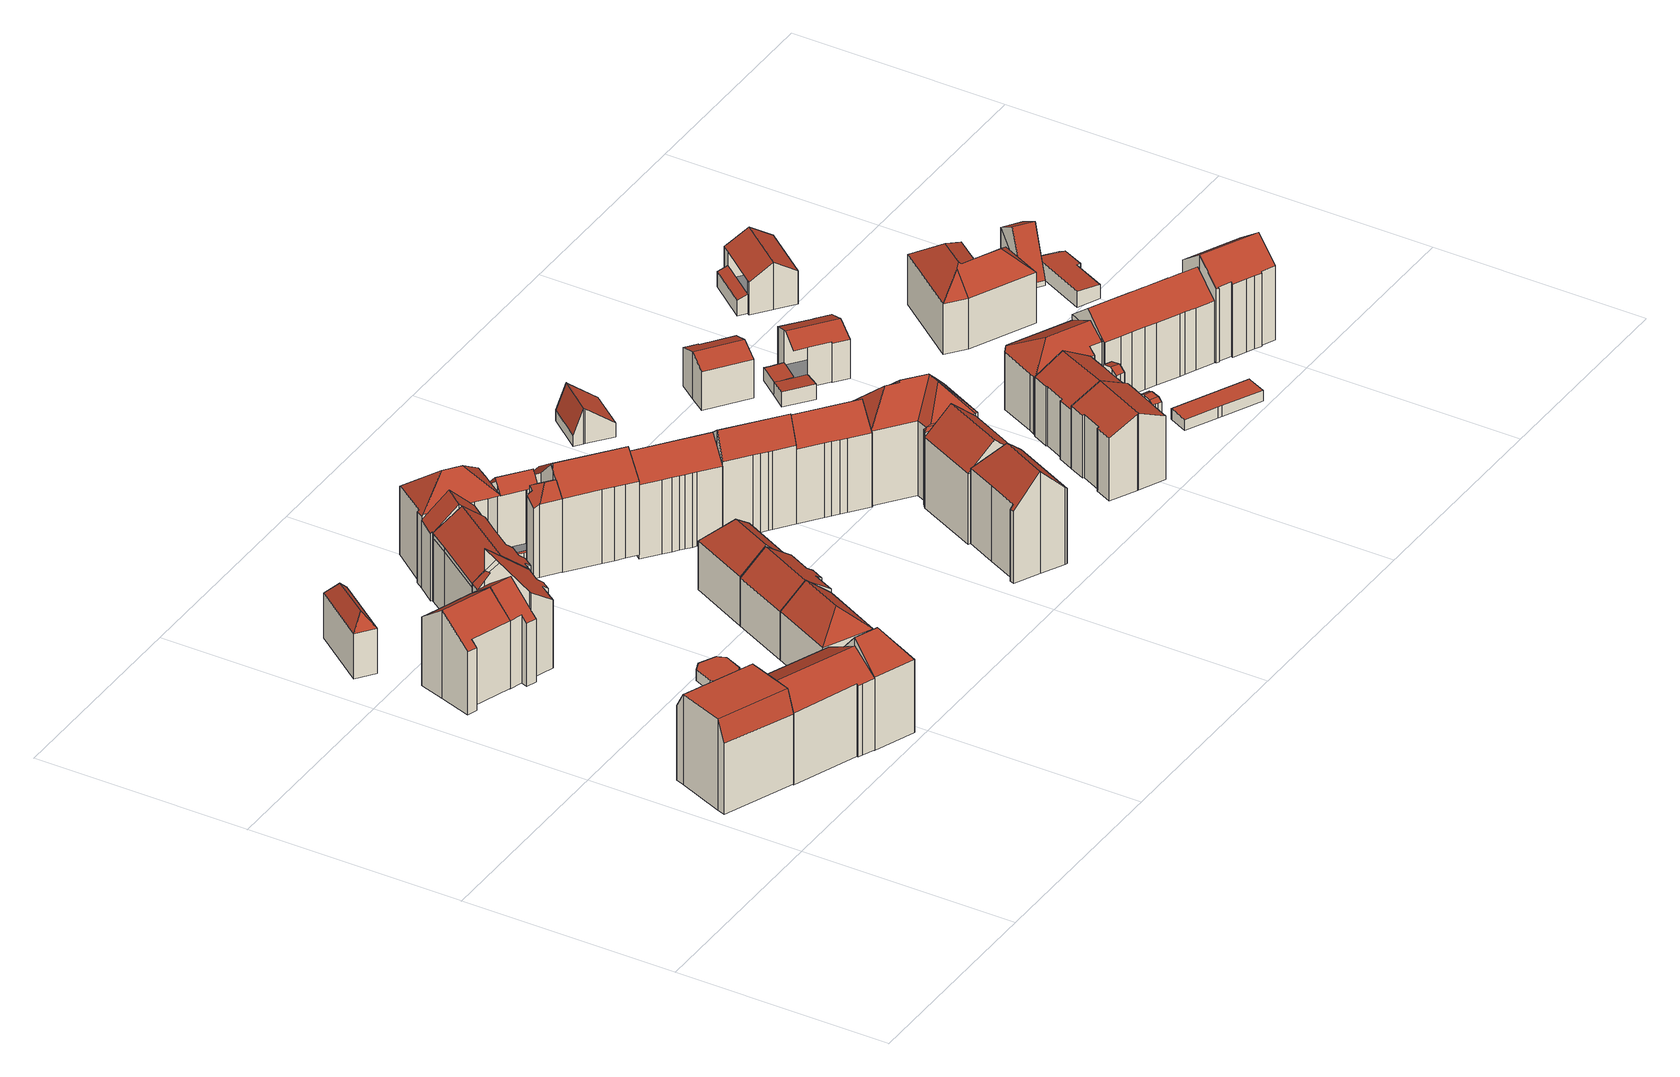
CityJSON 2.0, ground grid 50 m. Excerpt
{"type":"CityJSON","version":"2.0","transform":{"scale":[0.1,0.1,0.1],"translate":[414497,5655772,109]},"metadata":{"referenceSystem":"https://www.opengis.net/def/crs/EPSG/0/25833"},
"CityObjects":{
"building1":{"type":"Building","attributes":{"Gemeindeschluessel":14612000,"Geometrietyp2DReferenz":"3000","function":"31001_9998","roofType":"9999"},"children":["building1-1","building1-2"]},
"building1-1":{"type":"BuildingPart","attributes":{"Dachtyp_tdc":"tdcCutGableRoof","Dachneigung":1.51,"QualitaetDacherkennung":71,"Geometrietyp2DReferenz":"3000","measuredHeight":22.29,"roofType":"9999"},"parents":["building1"],"geometry":[{"type":"MultiSurface","lod":"2","boundaries":[[[0,1,2,3]],[[1,4,5,2]],[[4,6,5]],[[7,8,9,10,11]],[[8,12,13,9]],[[12,14,15,13]],[[14,16,17,15]],[[16,18,19,17]],[[18,20,21,19]],[[22,23,20,18]],[[14,12,8,7,24,4,1,0]],[[18,16,14,0,22]],[[21,25,26,3,2,5,27,10,9,13,15,17,19]],[[20,23,25,21]],[[23,22,26,25]],[[22,0,3,26]]],"semantics":{"surfaces":[{"type":"WallSurface"},{"type":"RoofSurface"},{"type":"GroundSurface"}],"values":[0,0,0,0,0,0,0,0,0,1,1,1,2,0,0,0]}}]},
"building1-2":{"type":"BuildingPart","attributes":{"Dachtyp_tdc":"tdcPolyFlatRoof","Dachneigung":58.28,"QualitaetDacherkennung":12,"Geometrietyp2DReferenz":"3000","measuredHeight":18.01,"roofType":"2100"},"parents":["building1"],"geometry":[{"type":"MultiSurface","lod":"2","boundaries":[[[28,11,10,29]],[[6,30,31,5]],[[30,28,29,31]],[[30,6,32,11,28]],[[29,10,27,5,31]]],"semantics":{"surfaces":[{"type":"WallSurface"},{"type":"RoofSurface"},{"type":"GroundSurface"}],"values":[0,0,0,1,2]}}]},
"building2":{"type":"Building","attributes":{"Dachtyp_tdc":"tdcFreeFormRoof","Gemeindeschluessel":14612000,"Dachneigung":29.49,"QualitaetDacherkennung":52,"Geometrietyp2DReferenz":"3000","measuredHeight":21.86,"function":"31001_9998","roofType":"5000"},"geometry":[{"type":"Solid","lod":"2","boundaries":[[[[33,34,35,36]],[[34,37,38,35]],[[37,39,40,38]],[[39,41,42,40]],[[41,43,44,42]],[[43,45,46,44]],[[45,47,48,46]],[[47,33,36,48]],[[45,43,49,50,34,33,47]],[[49,41,39,37,50]],[[43,41,49]],[[37,34,50]],[[36,35,38,40,42,44,46,48]]]],"semantics":{"surfaces":[{"type":"WallSurface"},{"type":"RoofSurface"},{"type":"GroundSurface"}],"values":[[0,0,0,0,0,0,0,0,1,1,0,0,2]]}}]},
"building3":{"type":"Building","attributes":{"Dachtyp_tdc":"tdcGableRoof","Gemeindeschluessel":14612000,"Dachneigung":38.25,"QualitaetDacherkennung":69,"Geometrietyp2DReferenz":"3000","measuredHeight":21.46,"function":"31001_9998","roofType":"3100"},"geometry":[{"type":"Solid","lod":"2","boundaries":[[[[51,52,53,54]],[[52,55,56,53]],[[55,57,58,56]],[[57,59,60,58]],[[59,61,62,60]],[[61,63,64,62]],[[63,65,66,64]],[[65,67,68,66]],[[67,51,54,68]],[[63,61,59,57,55,52]],[[52,51,67,65,63]],[[54,53,56,58,60,62,64,66,68]]]],"semantics":{"surfaces":[{"type":"WallSurface"},{"type":"RoofSurface"},{"type":"GroundSurface"}],"values":[[0,0,0,0,0,0,0,0,0,1,1,2]]}}]},
"building4":{"type":"Building","attributes":{"Dachtyp_tdc":"tdcFreeFormRoof","Gemeindeschluessel":14612000,"Dachneigung":52.81,"QualitaetDacherkennung":3,"Geometrietyp2DReferenz":"3000","measuredHeight":14.31,"function":"31001_2463","roofType":"5000"},"geometry":[{"type":"Solid","lod":"2","boundaries":[[[[69,70,71,72]],[[70,73,74,71]],[[73,75,76,74]],[[75,69,72,76]],[[77,75,73]],[[78,77,73,70]],[[78,70,69]],[[77,78,69,75]],[[72,71,74,76]]]],"semantics":{"surfaces":[{"type":"WallSurface"},{"type":"RoofSurface"},{"type":"GroundSurface"}],"values":[[0,0,0,0,1,1,1,1,2]]}}]},
"building5":{"type":"Building","attributes":{"Dachtyp_tdc":"tdcHipAndGableRoof","Gemeindeschluessel":14612000,"Dachneigung":44.59,"QualitaetDacherkennung":58,"Geometrietyp2DReferenz":"3000","measuredHeight":24.09,"function":"31001_9998","roofType":"5000"},"geometry":[{"type":"Solid","lod":"2","boundaries":[[[[79,80,81,82]],[[80,83,84,81]],[[83,85,86,84]],[[85,87,88,86]],[[87,89,90,88]],[[89,79,82,90]],[[85,83,80,91]],[[80,79,89,91]],[[89,87,85,91]],[[82,81,84,86,88,90]]]],"semantics":{"surfaces":[{"type":"WallSurface"},{"type":"RoofSurface"},{"type":"GroundSurface"}],"values":[[0,0,0,0,0,0,1,1,1,2]]}}]},
"building6":{"type":"Building","attributes":{"Gemeindeschluessel":14612000,"Geometrietyp2DReferenz":"3000","function":"31001_9998","roofType":"9999"},"children":["building6-1","building6-2","building6-3"]},
"building6-1":{"type":"BuildingPart","attributes":{"Dachtyp_tdc":"tdcGableRoof","Dachneigung":38.49,"QualitaetDacherkennung":66,"Geometrietyp2DReferenz":"3000","measuredHeight":21.52,"roofType":"3100"},"parents":["building6"],"geometry":[{"type":"MultiSurface","lod":"2","boundaries":[[[55,92,93,94]],[[92,51,95,93]],[[51,96,97,95]],[[98,99,100,101]],[[99,102,103,100]],[[104,105,106,96,51,92]],[[92,55,107,102,99,98,104]],[[103,108,94,93,95,97,109,110,101,100]],[[102,107,108,103]],[[107,55,94,108]]],"semantics":{"surfaces":[{"type":"WallSurface"},{"type":"RoofSurface"},{"type":"GroundSurface"}],"values":[0,0,0,0,0,1,1,2,0,0]}}]},
"building6-2":{"type":"BuildingPart","attributes":{"Dachtyp_tdc":"tdcPolyFlatRoof","Dachneigung":38.78,"QualitaetDacherkennung":43,"Geometrietyp2DReferenz":"3000","measuredHeight":24.25,"roofType":"2100"},"parents":["building6"],"geometry":[{"type":"MultiSurface","lod":"2","boundaries":[[[111,112,113,114,115]],[[112,116,117,113]],[[116,118,119,117]],[[118,120,121,119]],[[120,122,123,121]],[[122,124,125,123]],[[124,126,98,101,125]],[[124,122,120,118,116,112,111,126]],[[101,110,109,114,113,117,119,121,123,125]]],"semantics":{"surfaces":[{"type":"WallSurface"},{"type":"RoofSurface"},{"type":"GroundSurface"}],"values":[0,0,0,0,0,0,0,1,2]}}]},
"building6-3":{"type":"BuildingPart","attributes":{"Dachtyp_tdc":"tdcPolyFlatRoof","Dachneigung":39.06,"QualitaetDacherkennung":35,"Geometrietyp2DReferenz":"3000","measuredHeight":19.2,"roofType":"2100"},"parents":["building6"],"geometry":[{"type":"MultiSurface","lod":"2","boundaries":[[[127,115,114,128]],[[96,127,128,97]],[[96,106,129,115,127]],[[128,114,109,97]]],"semantics":{"surfaces":[{"type":"WallSurface"},{"type":"RoofSurface"},{"type":"GroundSurface"}],"values":[0,0,1,2]}}]},
"building7":{"type":"Building","attributes":{"Dachtyp_tdc":"tdcPolyFlatRoof","Gemeindeschluessel":14612000,"Dachneigung":0,"QualitaetDacherkennung":68,"Geometrietyp2DReferenz":"3000","measuredHeight":2.76,"function":"31001_9998","roofType":"1000"},"geometry":[{"type":"Solid","lod":"2","boundaries":[[[[130,131,132,133]],[[131,134,135,132]],[[134,136,137,135]],[[136,138,139,137]],[[138,140,141,139]],[[140,142,143,141]],[[142,144,145,143]],[[144,130,133,145]],[[144,142,140,138,136,134,131,130]],[[133,132,135,137,139,141,143,145]]]],"semantics":{"surfaces":[{"type":"WallSurface"},{"type":"RoofSurface"},{"type":"GroundSurface"}],"values":[[0,0,0,0,0,0,0,0,1,2]]}}]},
"building8":{"type":"Building","attributes":{"Dachtyp_tdc":"tdcFreeFormRoof","Gemeindeschluessel":14612000,"Dachneigung":38.43,"QualitaetDacherkennung":69,"Geometrietyp2DReferenz":"3000","measuredHeight":21.63,"function":"31001_9998","roofType":"5000"},"geometry":[{"type":"Solid","lod":"2","boundaries":[[[[146,147,148,149]],[[147,150,151,148]],[[150,152,153,151]],[[152,154,155,153]],[[154,156,113,155]],[[156,157,128,113]],[[157,158,159,128]],[[158,160,161,159]],[[160,162,163,161]],[[162,164,165,163]],[[164,166,167,165]],[[166,168,169,167]],[[168,170,171,169]],[[170,146,149,171]],[[172,173,127,174,175,176]],[[177,175,174,178,179,152,150,180,181,182,183,184]],[[164,177,184,166]],[[166,184,183,168]],[[168,183,182,170]],[[170,182,181,146]],[[146,181,180,147]],[[147,180,150]],[[152,179,154]],[[154,179,178,156]],[[156,178,174,127,157]],[[162,176,175,177,164]],[[160,172,176,162]],[[157,127,173,158]],[[158,173,172,160]],[[149,148,151,153,155,113,128,159,161,163,165,167,169,171]]]],"semantics":{"surfaces":[{"type":"WallSurface"},{"type":"RoofSurface"},{"type":"GroundSurface"}],"values":[[0,0,0,0,0,0,0,0,0,0,0,0,0,0,1,1,0,0,0,0,0,0,0,0,0,0,0,0,0,2]]}}]},
"building9":{"type":"Building","attributes":{"Dachtyp_tdc":"tdcHipAndGableRoof","Gemeindeschluessel":14612000,"Dachneigung":41.51,"QualitaetDacherkennung":72,"Geometrietyp2DReferenz":"3000","measuredHeight":17.2,"function":"31001_9998","roofType":"5000"},"geometry":[{"type":"Solid","lod":"2","boundaries":[[[[185,186,187,188]],[[186,189,190,187]],[[189,191,192,190]],[[191,185,188,192]],[[189,186,193]],[[185,191,194]],[[186,185,194,193]],[[191,189,193,194]],[[188,187,190,192]]]],"semantics":{"surfaces":[{"type":"WallSurface"},{"type":"RoofSurface"},{"type":"GroundSurface"}],"values":[[0,0,0,0,1,0,1,1,2]]}}]},
"building10":{"type":"Building","attributes":{"Dachtyp_tdc":"tdcGableRoof","Gemeindeschluessel":14612000,"Dachneigung":41.65,"QualitaetDacherkennung":63,"Geometrietyp2DReferenz":"3000","measuredHeight":17.14,"function":"31001_9998","roofType":"3100"},"geometry":[{"type":"Solid","lod":"2","boundaries":[[[[195,196,197,198]],[[196,199,200,197]],[[199,201,188,200]],[[201,202,203,188]],[[202,204,192,203]],[[204,205,206,192]],[[205,207,208,206]],[[207,209,210,208]],[[209,211,212,210]],[[211,195,198,212]],[[207,205,204,202]],[[202,201,199,196,195,211,209,207]],[[198,197,200,188,203,192,206,208,210,212]]]],"semantics":{"surfaces":[{"type":"WallSurface"},{"type":"RoofSurface"},{"type":"GroundSurface"}],"values":[[0,0,0,0,0,0,0,0,0,0,1,1,2]]}}]},
"building11":{"type":"Building","attributes":{"Gemeindeschluessel":14612000,"Geometrietyp2DReferenz":"3000","function":"31001_9998","roofType":"9999"},"children":["building11-1","building11-2","building11-3","building11-4","building11-5","building11-6"]},
"building11-1":{"type":"BuildingPart","attributes":{"Dachtyp_tdc":"tdcPolyFlatRoof","Dachneigung":45.33,"QualitaetDacherkennung":50,"Geometrietyp2DReferenz":"3000","measuredHeight":23.32,"roofType":"2100"},"parents":["building11"],"geometry":[{"type":"MultiSurface","lod":"2","boundaries":[[[213,214,215,216]],[[214,217,218,219,215]],[[217,214,213,220,221,222]],[[223,224,225,216,215,219]]],"semantics":{"surfaces":[{"type":"WallSurface"},{"type":"RoofSurface"},{"type":"GroundSurface"}],"values":[0,0,1,2]}}]},
"building11-2":{"type":"BuildingPart","attributes":{"Dachtyp_tdc":"tdcGableRoof","Dachneigung":44.34,"QualitaetDacherkennung":56,"Geometrietyp2DReferenz":"3000","measuredHeight":20.47,"roofType":"3100"},"parents":["building11"],"geometry":[{"type":"MultiSurface","lod":"2","boundaries":[[[226,227,213,216,228]],[[229,230,231,232]],[[230,226,228,231]],[[233,234,235,236,221,237]],[[237,227,226,230,229,238,233]],[[228,216,225,224,239,240,232,231]]],"semantics":{"surfaces":[{"type":"WallSurface"},{"type":"RoofSurface"},{"type":"GroundSurface"}],"values":[0,0,0,1,1,2]}}]},
"building11-3":{"type":"BuildingPart","attributes":{"Dachtyp_tdc":"tdcGableRoof","Dachneigung":44.23,"QualitaetDacherkennung":62,"Geometrietyp2DReferenz":"3000","measuredHeight":22.31,"roofType":"3100"},"parents":["building11"],"geometry":[{"type":"MultiSurface","lod":"2","boundaries":[[[241,242,243,244]],[[245,246,247,248]],[[246,249,250,247]],[[249,251,252,250]],[[251,176,253,252]],[[176,254,255,253]],[[254,241,244,255]],[[251,249,246,245,256,257]],[[257,258,259,242,241,254,176,251]],[[244,243,260,261,248,247,250,252,253,255]]],"semantics":{"surfaces":[{"type":"WallSurface"},{"type":"RoofSurface"},{"type":"GroundSurface"}],"values":[0,0,0,0,0,0,0,1,1,2]}}]},
"building11-4":{"type":"BuildingPart","attributes":{"Dachtyp_tdc":"tdcHipAndGableRoof","Dachneigung":37.97,"QualitaetDacherkennung":41,"Geometrietyp2DReferenz":"3000","measuredHeight":20.4,"roofType":"5000"},"parents":["building11"],"geometry":[{"type":"MultiSurface","lod":"2","boundaries":[[[262,263,264,265]],[[263,266,267,264]],[[266,268,269,267]],[[268,270,271,269]],[[270,272,273,274,271]],[[218,275,276,219]],[[275,262,265,276]],[[272,270,268,266,263,277]],[[263,262,275,277]],[[275,218,278,272,277]],[[265,264,267,269,271,274,223,219,276]]],"semantics":{"surfaces":[{"type":"WallSurface"},{"type":"RoofSurface"},{"type":"GroundSurface"}],"values":[0,0,0,0,0,0,0,1,1,1,2]}}]},
"building11-5":{"type":"BuildingPart","attributes":{"Dachtyp_tdc":"tdcPolyFlatRoof","Dachneigung":0,"QualitaetDacherkennung":0,"Geometrietyp2DReferenz":"3000","measuredHeight":3.08,"roofType":"9999"},"parents":["building11"],"geometry":[{"type":"MultiSurface","lod":"2","boundaries":[[[279,280,281,282,283,284,285,286,287,273,288,289,290]],[[273,287,291,274]],[[287,286,292,291]],[[286,285,293,292]],[[285,284,294,293]],[[284,283,295,294]],[[283,282,296,295]],[[282,281,297,296]],[[281,280,298,297]],[[280,279,299,298]],[[224,223,274,291,292,293,294,295,296,297,298,299,239]],[[223,224,289,288]],[[223,288,273,274]],[[224,239,290,289]],[[239,299,279,290]]],"semantics":{"surfaces":[{"type":"RoofSurface"},{"type":"WallSurface"},{"type":"GroundSurface"},{"type":"ClosureSurface","isClosure":"1","QuelleClosure":"LoD1Solid"}],"values":[0,1,1,1,1,1,1,1,1,1,2,3,3,3,3]}}]},
"building11-6":{"type":"BuildingPart","attributes":{"Dachtyp_tdc":"tdcHipRoof","Dachneigung":44.31,"QualitaetDacherkennung":51,"Geometrietyp2DReferenz":"3000","measuredHeight":23.1,"roofType":"3200"},"parents":["building11"],"geometry":[{"type":"MultiSurface","lod":"2","boundaries":[[[300,301,302,243,242]],[[301,303,304,302]],[[303,305,306,304]],[[305,307,308,306]],[[307,309,310,308]],[[309,311,312,310]],[[311,313,314,312]],[[313,315,316,314]],[[315,317,318,316]],[[317,319,320,318]],[[319,321,322,320]],[[321,323,229,232,322]],[[324,325,245,248,299,279]],[[326,234,327,238,323,321,328]],[[305,303,301,300,329,330]],[[321,319,317,315,313,311,309,307,305,330,328]],[[329,258,331,256,325,324,326,328,330]],[[260,243,302,304,306,308,310,312,314,316,318,320,322,232,240,239,299,248,261]]],"semantics":{"surfaces":[{"type":"WallSurface"},{"type":"RoofSurface"},{"type":"GroundSurface"}],"values":[0,0,0,0,0,0,0,0,0,0,0,0,0,1,1,1,1,2]}}]},
"building12":{"type":"Building","attributes":{"Dachtyp_tdc":"tdcHipAndGableRoof","Gemeindeschluessel":14612000,"Dachneigung":43.05,"QualitaetDacherkennung":69,"Geometrietyp2DReferenz":"3000","measuredHeight":17.29,"function":"31001_9998","roofType":"5000"},"geometry":[{"type":"Solid","lod":"2","boundaries":[[[[332,333,334,206]],[[333,335,336,334]],[[335,337,210,336]],[[337,332,206,210]],[[335,333,338]],[[332,337,339]],[[333,332,339,338]],[[337,335,338,339]],[[206,334,336,210]]]],"semantics":{"surfaces":[{"type":"WallSurface"},{"type":"RoofSurface"},{"type":"GroundSurface"}],"values":[[0,0,0,0,1,0,1,1,2]]}}]},
"building13":{"type":"Building","attributes":{"Gemeindeschluessel":14612000,"Geometrietyp2DReferenz":"3000","function":"31001_9998","roofType":"9999"},"children":["building13-1","building13-2"]},
"building13-1":{"type":"BuildingPart","attributes":{"Dachtyp_tdc":"tdcGableRoof","Dachneigung":46.31,"QualitaetDacherkennung":29,"Geometrietyp2DReferenz":"3000","measuredHeight":22.57,"roofType":"3100"},"parents":["building13"],"geometry":[{"type":"MultiSurface","lod":"2","boundaries":[[[340,341,342,343]],[[341,262,344,342]],[[262,345,346,344]],[[345,214,347,346]],[[214,348,349,347]],[[348,350,349]],[[351,352,353,354,355]],[[352,356,357,353]],[[356,358,359,357]],[[358,340,343,359]],[[352,351,348,214,345]],[[345,262,341,340,358,356,352]],[[343,342,344,346,347,349,354,353,357,359]]],"semantics":{"surfaces":[{"type":"WallSurface"},{"type":"RoofSurface"},{"type":"GroundSurface"}],"values":[0,0,0,0,0,0,0,0,0,0,1,1,2]}}]},
"building13-2":{"type":"BuildingPart","attributes":{"Dachtyp_tdc":"tdcFreeFormRoof","Dachneigung":76.78,"QualitaetDacherkennung":10,"Geometrietyp2DReferenz":"3000","measuredHeight":17.64,"roofType":"5000"},"parents":["building13"],"geometry":[{"type":"MultiSurface","lod":"2","boundaries":[[[360,361,362,363]],[[361,355,354,362]],[[350,360,363,349]],[[355,361,364]],[[361,360,365,364]],[[360,350,365]],[[350,355,364,365]],[[363,362,354,349]]],"semantics":{"surfaces":[{"type":"WallSurface"},{"type":"RoofSurface"},{"type":"GroundSurface"}],"values":[0,0,0,1,1,1,1,2]}}]},
"building14":{"type":"Building","attributes":{"Dachtyp_tdc":"tdcFreeFormRoof","Gemeindeschluessel":14612000,"Dachneigung":41.71,"QualitaetDacherkennung":76,"Geometrietyp2DReferenz":"3000","measuredHeight":22.98,"function":"31001_9998","roofType":"5000"},"geometry":[{"type":"Solid","lod":"2","boundaries":[[[[366,367,368,369]],[[367,370,371,368]],[[370,372,373,371]],[[372,374,375,373]],[[374,376,377,375]],[[376,378,379,377]],[[378,380,381,379]],[[380,382,383,381]],[[382,384,385,383]],[[384,366,369,385]],[[386,378,376,387]],[[382,380,386,387,374,372,370,367,366,384]],[[380,378,386]],[[376,374,387]],[[369,368,371,373,375,377,379,381,383,385]]]],"semantics":{"surfaces":[{"type":"WallSurface"},{"type":"RoofSurface"},{"type":"GroundSurface"}],"values":[[0,0,0,0,0,0,0,0,0,0,1,1,0,0,2]]}}]},
"building15":{"type":"Building","attributes":{"Dachtyp_tdc":"tdcGableRoof","Gemeindeschluessel":14612000,"Dachneigung":40.84,"QualitaetDacherkennung":54,"Geometrietyp2DReferenz":"3000","measuredHeight":24.94,"function":"31001_9998","roofType":"3100"},"geometry":[{"type":"Solid","lod":"2","boundaries":[[[[388,389,390,391]],[[389,392,393,390]],[[392,394,381,393]],[[394,395,396,381]],[[395,397,379,396]],[[397,398,399,379]],[[398,400,401,399]],[[400,402,403,401]],[[402,404,405,403]],[[404,388,391,405]],[[400,398,397,395]],[[395,394,392,389,388,404,402,400]],[[391,390,393,381,396,379,399,401,403,405]]]],"semantics":{"surfaces":[{"type":"WallSurface"},{"type":"RoofSurface"},{"type":"GroundSurface"}],"values":[[0,0,0,0,0,0,0,0,0,0,1,1,2]]}}]},
"building16":{"type":"Building","attributes":{"Dachtyp_tdc":"tdcHipAndGableRoof","Gemeindeschluessel":14612000,"Dachneigung":46.44,"QualitaetDacherkennung":69,"Geometrietyp2DReferenz":"3000","measuredHeight":25.02,"function":"31001_9998","roofType":"5000"},"geometry":[{"type":"Solid","lod":"2","boundaries":[[[[406,407,408,409]],[[407,410,411,408]],[[410,412,413,411]],[[412,414,415,413]],[[414,416,417,415]],[[416,418,419,417]],[[418,420,421,419]],[[420,422,423,421]],[[422,424,425,423]],[[424,406,409,425]],[[420,418,416,426]],[[416,414,412,410,407,406,426]],[[406,424,422,420,426]],[[409,408,411,413,415,417,419,421,423,425]]]],"semantics":{"surfaces":[{"type":"WallSurface"},{"type":"RoofSurface"},{"type":"GroundSurface"}],"values":[[0,0,0,0,0,0,0,0,0,0,1,1,1,2]]}}]},
"building17":{"type":"Building","attributes":{"Dachtyp_tdc":"tdcGableRoof","Gemeindeschluessel":14612000,"Dachneigung":41.75,"QualitaetDacherkennung":75,"Geometrietyp2DReferenz":"3000","measuredHeight":22.91,"function":"31001_9998","roofType":"3100"},"geometry":[{"type":"Solid","lod":"2","boundaries":[[[[427,428,429,430]],[[428,431,432,429]],[[431,433,434,432]],[[433,435,436,434]],[[435,437,438,436]],[[437,439,440,438]],[[439,441,442,440]],[[441,443,444,442]],[[443,445,446,444]],[[445,447,448,446]],[[447,427,430,448]],[[443,441,439,437]],[[437,435,433,431,428,427,447,445,443]],[[430,429,432,434,436,438,440,442,444,446,448]]]],"semantics":{"surfaces":[{"type":"WallSurface"},{"type":"RoofSurface"},{"type":"GroundSurface"}],"values":[[0,0,0,0,0,0,0,0,0,0,0,1,1,2]]}}]},
"building18":{"type":"Building","attributes":{"Dachtyp_tdc":"tdcGableRoof","Gemeindeschluessel":14612000,"Dachneigung":42.39,"QualitaetDacherkennung":72,"Geometrietyp2DReferenz":"3000","measuredHeight":23.06,"function":"31001_9998","roofType":"3100"},"geometry":[{"type":"Solid","lod":"2","boundaries":[[[[449,450,451,452]],[[450,453,419,451]],[[453,454,417,419]],[[454,455,456,417]],[[455,449,452,456]],[[455,457,458,459,449]],[[460,459,458,461]],[[453,461,458,457,454]],[[450,460,461,453]],[[449,459,460,450]],[[454,457,455]],[[452,451,419,417,456]]]],"semantics":{"surfaces":[{"type":"WallSurface"},{"type":"RoofSurface"},{"type":"GroundSurface"}],"values":[[0,0,0,0,0,1,1,0,0,0,0,2]]}}]},
"building19":{"type":"Building","attributes":{"Dachtyp_tdc":"tdcFreeFormRoof","Gemeindeschluessel":14612000,"Dachneigung":47.84,"QualitaetDacherkennung":25,"Geometrietyp2DReferenz":"3000","measuredHeight":24.81,"function":"31001_9998","roofType":"5000"},"geometry":[{"type":"Solid","lod":"2","boundaries":[[[[462,463,464,465]],[[463,466,467,464]],[[466,468,469,467]],[[468,470,446,469]],[[470,471,442,446]],[[471,472,473,442]],[[472,474,475,473]],[[474,476,477,475]],[[476,478,479,477]],[[478,480,481,479]],[[480,482,483,481]],[[482,462,465,483]],[[484,482,480]],[[485,482,484]],[[486,482,485]],[[482,486,462]],[[487,488,489,484,480,478]],[[487,478,476]],[[490,488,487,476,474]],[[491,490,474,472]],[[492,491,472,471]],[[492,471,470]],[[489,488,490,491,492,470,468]],[[485,484,489,468,466]],[[486,485,466,463]],[[486,463,462]],[[465,464,467,469,446,442,473,475,477,479,481,483]]]],"semantics":{"surfaces":[{"type":"WallSurface"},{"type":"RoofSurface"},{"type":"GroundSurface"}],"values":[[0,0,0,0,0,0,0,0,0,0,0,0,1,1,1,1,1,1,1,1,1,1,1,1,1,1,2]]}}]},
"building20":{"type":"Building","attributes":{"Dachtyp_tdc":"tdcGableRoof","Gemeindeschluessel":14612000,"Dachneigung":37.86,"QualitaetDacherkennung":19,"Geometrietyp2DReferenz":"3000","measuredHeight":8.75,"function":"31001_2000","roofType":"3100"},"geometry":[{"type":"Solid","lod":"2","boundaries":[[[[493,494,495,496]],[[494,497,498,495]],[[497,499,500,498]],[[499,501,502,500]],[[501,503,504,502]],[[503,505,506,504]],[[505,507,508,506]],[[507,493,496,508]],[[503,501,499,497]],[[497,494,493,507,505,503]],[[496,495,498,500,502,504,506,508]]]],"semantics":{"surfaces":[{"type":"WallSurface"},{"type":"RoofSurface"},{"type":"GroundSurface"}],"values":[[0,0,0,0,0,0,0,0,1,1,2]]}}]},
"building21":{"type":"Building","attributes":{"Gemeindeschluessel":14612000,"Geometrietyp2DReferenz":"3000","function":"31001_9998","roofType":"9999"},"children":["building21-1","building21-2"]},
"building21-1":{"type":"BuildingPart","attributes":{"Dachtyp_tdc":"tdcGableRoof","Dachneigung":26.06,"QualitaetDacherkennung":78,"Geometrietyp2DReferenz":"3000","measuredHeight":18.67,"roofType":"3100"},"parents":["building21"],"geometry":[{"type":"MultiSurface","lod":"2","boundaries":[[[509,510,511,512]],[[510,513,514,511]],[[513,515,516,514]],[[515,517,518,516]],[[517,519,520,518]],[[521,522,523,524]],[[522,525,526,523]],[[525,527,528,526]],[[529,530,531,532]],[[530,533,534,531]],[[533,535,536,534]],[[535,537,538,536]],[[537,539,540,538]],[[539,541,542,540]],[[541,543,544,542]],[[543,545,546,544]],[[545,509,512,546]],[[541,539,537,535,533,530,529,547,548,549,527,525,522,521,550]],[[550,519,517,515,513,510,509,545,543,541]],[[512,511,514,516,518,520,551,524,523,526,528,552,553,554,532,531,534,536,538,540,542,544,546]],[[519,550,551,520]],[[550,521,524,551]]],"semantics":{"surfaces":[{"type":"WallSurface"},{"type":"RoofSurface"},{"type":"GroundSurface"}],"values":[0,0,0,0,0,0,0,0,0,0,0,0,0,0,0,0,0,1,1,2,0,0]}}]},
"building21-2":{"type":"BuildingPart","attributes":{"Dachtyp_tdc":"tdcCutGableRoof","Dachneigung":1.01,"QualitaetDacherkennung":38,"Geometrietyp2DReferenz":"3000","measuredHeight":16.07,"roofType":"9999"},"parents":["building21"],"geometry":[{"type":"MultiSurface","lod":"2","boundaries":[[[555,556,557,528,527]],[[556,558,559,557]],[[558,560,561,559]],[[560,562,563,561]],[[562,564,565,563]],[[564,566,567,565]],[[566,568,569,567]],[[568,529,532,569]],[[560,558,556,555,549,570]],[[571,529,568,566,564,562]],[[570,571,562,560]],[[552,528,557,559,561,563,565,567,569,532,554,553]]],"semantics":{"surfaces":[{"type":"WallSurface"},{"type":"RoofSurface"},{"type":"GroundSurface"}],"values":[0,0,0,0,0,0,0,0,1,1,1,2]}}]},
"building22":{"type":"Building","attributes":{"Dachtyp_tdc":"tdcGableRoof","Gemeindeschluessel":14612000,"Dachneigung":22.49,"QualitaetDacherkennung":69,"Geometrietyp2DReferenz":"3000","measuredHeight":11.46,"function":"31001_9998","roofType":"3100"},"geometry":[{"type":"Solid","lod":"2","boundaries":[[[[572,573,574,575]],[[573,576,577,574]],[[576,578,579,577]],[[578,580,581,579]],[[580,582,583,581]],[[582,584,585,583]],[[584,586,587,585]],[[586,572,575,587]],[[582,580,578,576]],[[576,573,572,586,584,582]],[[575,574,577,579,581,583,585,587]]]],"semantics":{"surfaces":[{"type":"WallSurface"},{"type":"RoofSurface"},{"type":"GroundSurface"}],"values":[[0,0,0,0,0,0,0,0,1,1,2]]}}]},
"building23":{"type":"Building","attributes":{"Gemeindeschluessel":14612000,"Geometrietyp2DReferenz":"3000","function":"31001_9998","roofType":"9999"},"children":["building23-1","building23-2"]},
"building23-1":{"type":"BuildingPart","attributes":{"Dachtyp_tdc":"tdcGableRoof","Dachneigung":18.17,"QualitaetDacherkennung":31,"Geometrietyp2DReferenz":"3000","measuredHeight":16,"roofType":"3100"},"parents":["building23"],"geometry":[{"type":"MultiSurface","lod":"2","boundaries":[[[588,589,590,591,592]],[[589,593,594,590]],[[593,595,596,594]],[[595,597,598,596]],[[597,599,600,598]],[[593,589,588,601]],[[601,599,597,595,593]],[[600,602,591,590,594,596,598]],[[599,603,600]]],"semantics":{"surfaces":[{"type":"WallSurface"},{"type":"RoofSurface"},{"type":"GroundSurface"}],"values":[0,0,0,0,0,1,1,2,0]}}]},
"building23-2":{"type":"BuildingPart","attributes":{"Dachtyp_tdc":"tdcGableRoof","Dachneigung":30.9,"QualitaetDacherkennung":73,"Geometrietyp2DReferenz":"3000","measuredHeight":18.41,"roofType":"3100"},"parents":["building23"],"geometry":[{"type":"MultiSurface","lod":"2","boundaries":[[[604,605,606,607]],[[605,608,609,606]],[[608,610,611,609]],[[610,612,613,611]],[[612,614,615,613]],[[614,616,617,615]],[[616,592,591,617]],[[603,618,619,600]],[[618,620,621,619]],[[620,622,623,621]],[[622,624,625,623]],[[624,626,524,625]],[[626,627,628,524]],[[627,629,520,628]],[[629,630,518,520]],[[630,604,607,518]],[[627,626,624,622,620,618,603,631,592,616,614]],[[614,612,610,608,605,604,630,629,627]],[[607,606,609,611,613,615,617,591,602,600,619,621,623,625,524,628,520,518]]],"semantics":{"surfaces":[{"type":"WallSurface"},{"type":"RoofSurface"},{"type":"GroundSurface"}],"values":[0,0,0,0,0,0,0,0,0,0,0,0,0,0,0,0,1,1,2]}}]},
"building24":{"type":"Building","attributes":{"Gemeindeschluessel":14612000,"Geometrietyp2DReferenz":"3000","function":"31001_9998","roofType":"9999"},"children":["building24-1","building24-2","building24-3"]},
"building24-1":{"type":"BuildingPart","attributes":{"Dachtyp_tdc":"tdcPolyFlatRoof","Dachneigung":2.67,"QualitaetDacherkennung":64,"Geometrietyp2DReferenz":"3000","measuredHeight":3.27,"roofType":"2100"},"parents":["building24"],"geometry":[{"type":"MultiSurface","lod":"2","boundaries":[[[632,633,634,635]],[[633,636,637,634]],[[636,638,639,637]],[[640,641,638,636,633,632,642]],[[635,634,637,639,643,644]]],"semantics":{"surfaces":[{"type":"WallSurface"},{"type":"RoofSurface"},{"type":"GroundSurface"}],"values":[0,0,0,1,2]}}]},
"building24-2":{"type":"BuildingPart","attributes":{"Dachtyp_tdc":"tdcGableRoof","Dachneigung":22.41,"QualitaetDacherkennung":65,"Geometrietyp2DReferenz":"3000","measuredHeight":11.62,"roofType":"3100"},"parents":["building24"],"geometry":[{"type":"MultiSurface","lod":"2","boundaries":[[[645,646,647,639,638]],[[646,648,649,647]],[[648,650,651,649]],[[650,652,653,651]],[[652,654,655,653]],[[654,656,657,655]],[[656,658,659,657]],[[658,660,661,659]],[[660,662,663,661]],[[656,654,652,650,648,646,645,664]],[[664,665,666,662,660,658,656]],[[663,667,644,643,639,647,649,651,653,655,657,659,661]],[[662,666,668,667,663]]],"semantics":{"surfaces":[{"type":"WallSurface"},{"type":"RoofSurface"},{"type":"GroundSurface"}],"values":[0,0,0,0,0,0,0,0,0,1,1,2,0]}}]},
"building24-3":{"type":"BuildingPart","attributes":{"Dachtyp_tdc":"tdcPolyFlatRoof","Dachneigung":6.59,"QualitaetDacherkennung":67,"Geometrietyp2DReferenz":"3000","measuredHeight":3.66,"roofType":"2100"},"parents":["building24"],"geometry":[{"type":"MultiSurface","lod":"2","boundaries":[[[669,632,635,670]],[[668,671,672,667]],[[671,669,670,672]],[[671,668,673,642,632,669]],[[670,635,644,667,672]]],"semantics":{"surfaces":[{"type":"WallSurface"},{"type":"RoofSurface"},{"type":"GroundSurface"}],"values":[0,0,0,1,2]}}]},
"building25":{"type":"Building","attributes":{"Dachtyp_tdc":"tdcFreeFormRoof","Gemeindeschluessel":14612000,"Dachneigung":29.77,"QualitaetDacherkennung":51,"Geometrietyp2DReferenz":"3000","measuredHeight":17.89,"function":"31001_9998","roofType":"5000"},"geometry":[{"type":"Solid","lod":"2","boundaries":[[[[674,675,676,677]],[[675,678,679,676]],[[678,680,681,679]],[[680,682,683,681]],[[682,684,685,683]],[[684,686,687,685]],[[686,688,689,687]],[[688,690,691,689]],[[690,692,693,691]],[[692,694,695,693]],[[694,674,677,695]],[[696,697,682,680,678,675,698]],[[674,694,692,690,688,699,696,698]],[[696,699,686,684,697]],[[675,674,698]],[[684,682,697]],[[688,686,699]],[[677,676,679,681,683,685,687,689,691,693,695]]]],"semantics":{"surfaces":[{"type":"WallSurface"},{"type":"RoofSurface"},{"type":"GroundSurface"}],"values":[[0,0,0,0,0,0,0,0,0,0,0,1,1,1,0,0,0,2]]}}]},
"building26":{"type":"Building","attributes":{"Dachtyp_tdc":"tdcPolyFlatRoof","Gemeindeschluessel":14612000,"Dachneigung":0,"QualitaetDacherkennung":83,"Geometrietyp2DReferenz":"3000","measuredHeight":2.57,"function":"31001_2463","roofType":"1000"},"geometry":[{"type":"Solid","lod":"2","boundaries":[[[[700,701,702,703]],[[701,704,705,702]],[[704,706,707,705]],[[706,708,709,707]],[[708,710,711,709]],[[710,712,713,711]],[[712,714,715,713]],[[714,700,703,715]],[[714,712,710,708,706,704,701,700]],[[703,702,705,707,709,711,713,715]]]],"semantics":{"surfaces":[{"type":"WallSurface"},{"type":"RoofSurface"},{"type":"GroundSurface"}],"values":[[0,0,0,0,0,0,0,0,1,2]]}}]},
"building27":{"type":"Building","attributes":{"Dachtyp_tdc":"tdcFreeFormRoof","Gemeindeschluessel":14612000,"Dachneigung":39.64,"QualitaetDacherkennung":63,"Geometrietyp2DReferenz":"3000","measuredHeight":20.12,"function":"31001_9998","roofType":"5000"},"geometry":[{"type":"Solid","lod":"2","boundaries":[[[[716,717,718,719]],[[717,720,721,718]],[[720,722,723,721]],[[722,724,725,723]],[[724,726,727,725]],[[726,728,729,727]],[[728,730,731,729]],[[730,732,733,731]],[[732,734,735,733]],[[734,736,737,735]],[[736,738,739,737]],[[738,740,741,739]],[[740,742,743,741]],[[742,744,745,743]],[[744,746,747,745]],[[746,748,749,747]],[[748,750,751,749]],[[750,752,753,751]],[[752,754,755,753]],[[752,750,748,746,744,742,740,738,736,734,756,757]],[[724,722,720,717,716,758,754,757,756,759,730,728,726]],[[730,759,732]],[[732,759,756,734]],[[752,757,754]],[[755,760,719,718,721,723,725,727,729,731,733,735,737,739,741,743,745,747,749,751,753]],[[754,758,760,755]],[[758,716,719,760]]]],"semantics":{"surfaces":[{"type":"WallSurface"},{"type":"RoofSurface"},{"type":"GroundSurface"}],"values":[[0,0,0,0,0,0,0,0,0,0,0,0,0,0,0,0,0,0,0,1,1,0,0,0,2,0,0]]}}]},
"building28":{"type":"Building","attributes":{"Dachtyp_tdc":"tdcFreeFormRoof","Gemeindeschluessel":14612000,"Dachneigung":39.64,"QualitaetDacherkennung":51,"Geometrietyp2DReferenz":"3000","measuredHeight":17.18,"function":"31001_9998","roofType":"5000"},"geometry":[{"type":"Solid","lod":"2","boundaries":[[[[761,762,763,764]],[[762,765,766,763]],[[765,767,768,766]],[[767,769,770,768]],[[769,771,772,770]],[[771,773,774,772]],[[773,761,764,774]],[[775,776,777,778,773,771]],[[775,771,769]],[[776,775,769,767]],[[779,777,776,767,765]],[[779,765,762]],[[778,777,779,762,761]],[[778,761,773]],[[764,763,766,768,770,772,774]]]],"semantics":{"surfaces":[{"type":"WallSurface"},{"type":"RoofSurface"},{"type":"GroundSurface"}],"values":[[0,0,0,0,0,0,0,1,1,1,1,1,1,1,2]]}}]},
"building29":{"type":"Building","attributes":{"Gemeindeschluessel":14612000,"Geometrietyp2DReferenz":"3000","function":"31001_9998","roofType":"9999"},"children":["building29-1","building29-2"]},
"building29-1":{"type":"BuildingPart","attributes":{"Dachtyp_tdc":"tdcGableRoof","Dachneigung":33.19,"QualitaetDacherkennung":67,"Geometrietyp2DReferenz":"3000","measuredHeight":11.49,"roofType":"3100"},"parents":["building29"],"geometry":[{"type":"MultiSurface","lod":"2","boundaries":[[[780,781,782,783]],[[781,784,785,782]],[[784,786,787,785]],[[786,788,789,787]],[[788,790,791,792,789]],[[786,784,781,780]],[[780,793,794,790,788,786]],[[795,796,783,782,785,787,789,792]],[[794,793,796,795,797]],[[793,780,783,796]]],"semantics":{"surfaces":[{"type":"WallSurface"},{"type":"RoofSurface"},{"type":"GroundSurface"}],"values":[0,0,0,0,0,1,1,2,0,0]}}]},
"building29-2":{"type":"BuildingPart","attributes":{"Dachtyp_tdc":"tdcPolyFlatRoof","Dachneigung":21.15,"QualitaetDacherkennung":47,"Geometrietyp2DReferenz":"3000","measuredHeight":4.59,"roofType":"2100"},"parents":["building29"],"geometry":[{"type":"MultiSurface","lod":"2","boundaries":[[[798,797,795,799]],[[791,800,801,792]],[[800,798,799,801]],[[800,791,797,798]],[[799,795,792,801]]],"semantics":{"surfaces":[{"type":"WallSurface"},{"type":"RoofSurface"},{"type":"GroundSurface"}],"values":[0,0,0,1,2]}}]},
"building30":{"type":"Building","attributes":{"Dachtyp_tdc":"tdcGableRoof","Gemeindeschluessel":14612000,"Dachneigung":39.24,"QualitaetDacherkennung":62,"Geometrietyp2DReferenz":"3000","measuredHeight":22.88,"function":"31001_9998","roofType":"3100"},"geometry":[{"type":"Solid","lod":"2","boundaries":[[[[802,803,804,805]],[[803,806,807,804]],[[806,808,809,807]],[[808,810,811,809]],[[810,812,813,811]],[[812,814,815,813]],[[814,816,817,815]],[[816,818,819,817]],[[818,820,821,819]],[[820,822,823,821]],[[816,814,812,810,808,806,803,802,824,825,826,822]],[[822,820,818,816]],[[823,827,828,829,805,804,807,809,811,813,815,817,819,821]],[[822,826,827,823]],[[826,825,828,827]],[[825,824,829,828]],[[824,802,805,829]]]],"semantics":{"surfaces":[{"type":"WallSurface"},{"type":"RoofSurface"},{"type":"GroundSurface"}],"values":[[0,0,0,0,0,0,0,0,0,0,1,1,2,0,0,0,0]]}}]},
"building31":{"type":"Building","attributes":{"Dachtyp_tdc":"tdcPolyFlatRoof","Gemeindeschluessel":14612000,"Dachneigung":5.24,"QualitaetDacherkennung":59,"Geometrietyp2DReferenz":"3000","measuredHeight":3.89,"function":"31001_9998","roofType":"2100"},"geometry":[{"type":"Solid","lod":"2","boundaries":[[[[830,831,832,833]],[[831,834,835,832]],[[834,836,837,835]],[[836,838,839,837]],[[838,840,841,839]],[[840,842,843,841]],[[842,844,845,843]],[[844,830,833,845]],[[844,842,840,838,836,834,831,830]],[[833,832,835,837,839,841,843,845]]]],"semantics":{"surfaces":[{"type":"WallSurface"},{"type":"RoofSurface"},{"type":"GroundSurface"}],"values":[[0,0,0,0,0,0,0,0,1,2]]}}]},
"building32":{"type":"Building","attributes":{"Dachtyp_tdc":"tdcGableRoof","Gemeindeschluessel":14612000,"Dachneigung":65.17,"QualitaetDacherkennung":5,"Geometrietyp2DReferenz":"3000","measuredHeight":12.4,"function":"31001_9998","roofType":"3100"},"geometry":[{"type":"Solid","lod":"2","boundaries":[[[[846,847,848,849]],[[847,850,851,848]],[[850,852,853,851]],[[852,846,849,853]],[[850,847,854]],[[846,852,855]],[[847,846,855,854]],[[852,850,854,855]],[[849,848,851,853]]]],"semantics":{"surfaces":[{"type":"WallSurface"},{"type":"RoofSurface"},{"type":"GroundSurface"}],"values":[[0,0,0,0,0,0,1,1,2]]}}]}
},
"vertices":[
[55,309,253],[63,328,215],[63,328,33],[55,309,33],[117,306,215],[117,306,33],[117,306,197],[174,285,213],[228,264,214],[228,264,33],[174,285,33],[174,285,198],[224,256,230],[224,256,33],[220,244,253],[220,244,33],[196,185,255],[196,185,33],[177,136,256],[177,136,33],[169,118,204],[169,118,33],[12,201,256],[5,183,206],[173,285,214],[5,183,33],[12,201,33],[173,285,33],
[177,294,213],[177,294,33],[121,316,213],[121,316,33],[173,285,197],
[322,60,207],[169,118,206],[169,118,31],[322,60,31],[224,256,201],[224,256,31],[415,181,201],[415,181,31],[403,151,219],[403,151,31],[360,41,205],[360,41,31],[332,52,205],[332,52,31],[321,56,205],[321,56,31],[383,101,250],[193,176,250],
[212,900,200],[192,841,248],[192,841,34],[212,900,34],[172,782,199],[172,782,34],[75,815,199],[75,815,34],[70,800,187],[70,800,34],[47,808,187],[47,808,34],[72,882,248],[72,882,34],[91,941,200],[91,941,34],[131,928,200],[131,928,34],
[82,1040,143],[42,1071,143],[42,1071,33],[82,1040,33],[137,1198,143],[137,1198,33],[178,1168,143],[178,1168,33],[142,1163,176],[77,1076,176],
[403,151,207],[498,114,207],[498,114,30],[403,151,30],[456,7,208],[456,7,30],[455,4,208],[455,4,30],[360,41,208],[360,41,30],[383,101,271],[383,101,30],[437,80,271],
[192,841,249],[192,841,33],[172,782,33],[212,900,33],[232,894,199],[232,894,33],[225,764,198],[220,750,186],[220,750,33],[225,764,33],[196,758,187],[196,758,33],[245,824,249],[266,884,199],[233,894,199],[201,772,199],[201,772,33],[266,884,33],[245,824,33],
[271,900,276],[350,843,198],[350,843,33],[271,900,33],[271,900,222],[328,813,198],[328,813,33],[340,804,186],[340,804,33],[326,784,186],[326,784,33],[314,793,198],[314,793,33],[280,746,198],[280,746,33],[225,764,242],
[248,916,199],[248,916,33],[266,884,225],
[426,400,54],[383,419,54],[383,419,27],[426,400,27],[376,435,54],[376,435,27],[396,479,54],[396,479,27],[417,487,54],[417,487,27],[456,468,54],[456,468,27],[464,448,54],[464,448,27],[445,407,54],[445,407,27],
[399,910,187],[382,887,187],[382,887,33],[399,910,33],[394,878,187],[394,878,33],[378,856,187],[378,856,33],[365,865,187],[365,865,33],[350,843,187],[248,916,187],[330,1029,187],[330,1029,33],[360,1072,187],[360,1072,33],[363,1075,187],[363,1075,33],[451,1006,187],[451,1006,33],[448,1003,187],[448,1003,33],[419,965,187],[419,965,33],[386,919,187],[386,919,33],[360,1072,199],[330,1029,199],[299,879,249],[412,1036,249],[363,1075,199],[451,1006,210],[350,843,199],[365,865,199],[382,887,199],[399,910,199],[386,919,211],[419,965,211],[448,1003,210],
[677,330,127],[609,191,127],[609,191,9],[677,330,9],[499,245,127],[499,245,9],[567,384,127],[567,384,9],[573,257,181],[622,357,181],
[730,404,125],[715,374,125],[715,374,9],[730,404,9],[701,380,136],[701,380,9],[677,330,136],[621,357,180],[621,357,9],[567,384,126],[631,515,126],[631,515,9],[685,488,180],[685,488,9],[741,461,136],[741,461,9],[716,411,136],[716,411,9],
[634,1015,198],[658,998,198],[658,998,31],[634,1015,31],[618,946,264],[618,946,223],[618,946,31],[615,990,230],[613,988,233],[594,963,264],[594,963,31],[598,968,31],[615,990,31],
[637,1020,200],[634,1015,205],[637,1020,31],[585,1086,179],[587,1058,199],[587,1058,31],[585,1086,31],[549,1040,236],[533,1018,210],[532,1017,209],[598,968,210],[615,990,236],[568,1064,206],[532,1017,31],[549,1040,31],
[362,1080,195],[393,1120,196],[393,1120,31],[362,1080,31],[486,1051,200],[452,1005,200],[452,1005,31],[486,1051,31],[451,1006,201],[451,1006,31],[407,1040,254],[407,1040,31],[363,1075,31],[365,1078,199],[365,1078,31],[479,1057,210],[441,1084,254],[404,1112,209],[396,1118,199],[396,1118,31],[441,1084,31],
[586,905,209],[546,934,209],[546,934,31],[586,905,31],[536,942,201],[536,942,31],[559,972,211],[559,972,31],[569,965,219],[569,965,31],[577,976,223],[577,976,62],[577,976,31],[606,931,235],[606,931,31],[587,946,235],[594,963,223],
[509,1034,62],[500,1022,62],[509,1016,62],[506,1012,62],[532,993,62],[535,997,62],[541,992,62],[546,999,62],[567,983,62],[594,963,62],[598,968,62],[532,1017,62],[567,983,31],[546,999,31],[541,992,31],[535,997,31],[532,993,31],[506,1012,31],[509,1016,31],[500,1022,31],[509,1034,31],
[393,1120,205],[406,1138,203],[406,1138,31],[409,1135,207],[409,1135,31],[472,1217,200],[472,1217,31],[474,1219,196],[474,1219,31],[486,1210,197],[486,1210,31],[507,1193,197],[507,1193,31],[505,1191,200],[505,1191,31],[568,1143,201],[568,1143,31],[570,1146,197],[570,1146,31],[608,1116,197],[608,1116,31],[606,1113,201],[606,1113,31],[585,1086,204],[509,1034,210],[486,1051,210],[532,1017,210],[549,1040,208],[521,1099,262],[396,1118,209],[484,1127,262],[441,1084,209],
[631,515,128],[699,654,128],[699,654,9],[809,600,125],[809,600,9],[741,461,125],[736,588,182],[687,488,182],
[675,836,210],[655,852,210],[655,852,30],[675,836,30],[586,905,30],[624,954,256],[624,954,30],[658,998,30],[677,983,198],[677,983,30],[677,983,193],[790,894,199],[756,851,256],[756,851,30],[790,894,30],[790,894,193],[718,803,210],[718,803,30],[695,821,210],[695,821,30],
[680,987,193],[793,899,193],[793,899,30],[680,987,30],[789,899,207],[681,983,206],
[796,742,201],[787,749,201],[787,749,20],[796,742,20],[774,759,201],[774,759,20],[757,772,201],[757,772,20],[718,803,201],[718,803,20],[790,894,195],[790,894,20],[932,784,195],[932,784,20],[860,692,201],[860,692,20],[817,726,201],[817,726,20],[809,732,201],[809,732,20],[894,735,250],[751,845,250],
[938,631,212],[925,641,212],[925,641,20],[938,631,20],[913,651,212],[913,651,20],[860,692,212],[879,716,270],[879,716,20],[932,784,196],[1058,686,196],[1058,686,20],[1005,618,270],[1005,618,20],[986,594,212],[986,594,20],[946,625,212],[946,625,20],
[1084,81,270],[1026,109,196],[1026,109,20],[1084,81,20],[1031,120,195],[1031,120,20],[1038,117,204],[1038,117,20],[1072,188,204],[1072,188,20],[1105,256,204],[1105,256,20],[1211,205,203],[1211,205,20],[1215,203,203],[1215,203,20],[1142,53,203],[1142,53,20],[1138,55,208],[1138,55,20],[1137,190,270],
[1073,526,202],[1061,535,202],[1061,535,21],[1073,526,21],[1047,547,202],[1047,547,21],[1035,556,202],[1035,556,21],[986,594,202],[986,594,21],[1019,637,250],[1019,637,21],[1058,686,195],[1058,686,21],[1187,585,195],[1187,585,21],[1149,536,250],[1149,536,21],[1117,496,205],[1117,496,21],[1115,493,202],[1115,493,21],
[1167,401,192],[1279,347,192],[1279,347,20],[1167,401,20],[1211,205,192],[1105,256,192],[1099,259,192],[1099,259,20],[1105,256,198],[1157,231,251],[1225,373,251],[1279,347,197],[1211,205,197],
[1167,401,203],[1177,409,203],[1177,409,21],[1167,401,21],[1185,408,203],[1185,408,21],[1197,434,203],[1197,434,21],[1117,496,203],[1187,585,203],[1208,568,203],[1208,568,21],[1212,573,203],[1212,573,21],[1332,479,203],[1332,479,21],[1338,457,203],[1338,457,21],[1284,345,203],[1284,345,21],[1279,347,203],[1279,347,21],[1257,422,268],[1190,399,212],[1179,402,210],[1303,460,239],[1270,452,269],[1270,451,268],[1222,490,269],[1218,489,266],[1192,509,266],
[1061,1060,60],[1010,1101,111],[1010,1101,26],[1061,1060,26],[1007,1103,113],[1007,1103,26],[989,1117,51],[989,1117,26],[1050,1194,52],[1050,1194,26],[1068,1180,113],[1068,1180,26],[1070,1178,111],[1070,1178,26],[1122,1138,60],[1122,1138,26],
[1393,130,175],[1396,129,177],[1396,129,23],[1393,130,23],[1420,177,177],[1420,177,23],[1417,179,175],[1417,179,23],[1435,216,175],[1435,216,23],[1497,187,209],[1497,187,23],[1559,157,178],[1549,135,178],[1549,135,23],[1559,157,23],[1544,125,177],[1544,125,23],[1539,114,177],[1539,114,23],[1518,74,178],[1515,69,178],[1515,69,23],[1518,74,23],[1513,64,178],[1513,64,23],[1508,54,178],[1508,54,23],[1503,44,178],[1503,44,23],[1497,32,178],[1497,32,23],[1438,60,210],[1438,60,23],[1435,61,209],[1435,61,23],[1374,91,176],[1374,91,23],[1523,84,178],[1533,103,178],[1538,115,178],[1499,186,210],[1499,186,23],[1538,115,23],[1533,103,23],[1523,84,23],
[1539,114,178],[1546,111,178],[1546,111,23],[1557,106,178],[1557,106,23],[1551,95,184],[1551,95,23],[1542,75,184],[1542,75,23],[1537,65,178],[1537,65,23],[1529,68,178],[1529,68,23],[1524,71,178],[1524,71,23],[1533,103,184],[1523,84,184],
[1312,1013,121],[1377,965,121],[1377,965,25],[1312,1013,25],[1350,929,139],[1350,929,25],[1323,892,120],[1323,892,25],[1231,960,120],[1231,960,25],[1258,997,139],[1258,997,25],[1288,1037,119],[1288,1037,25],[1315,1017,119],[1315,1017,25],
[1597,236,174],[1615,228,174],[1615,228,23],[1597,236,23],[1597,236,168],[1604,203,183],[1604,203,23],[1595,186,173],[1595,186,23],[1586,190,173],[1586,190,23],[1577,194,173],[1577,194,23],[1585,212,183],[1585,212,23],[1577,194,168],
[1452,252,165],[1456,250,167],[1456,250,23],[1452,252,23],[1480,299,168],[1480,299,23],[1478,300,167],[1478,300,23],[1497,338,167],[1497,338,23],[1557,308,207],[1557,308,23],[1617,279,168],[1617,279,23],[1575,189,168],[1575,189,23],[1572,184,168],[1572,184,23],[1567,173,168],[1567,173,23],[1562,162,168],[1562,162,23],[1559,157,168],[1500,185,207],[1500,185,23],[1497,187,206],[1435,216,165],[1585,212,168],
[1356,865,54],[1390,909,54],[1390,909,23],[1356,865,23],[1402,899,54],[1402,899,23],[1425,882,56],[1425,882,23],[1390,838,56],[1419,874,56],[1367,856,54],[1419,874,23],[1390,838,23],
[1425,882,135],[1443,905,123],[1443,905,23],[1447,910,120],[1447,910,23],[1511,860,120],[1511,860,23],[1512,862,119],[1512,862,23],[1542,839,119],[1542,839,23],[1513,801,139],[1513,801,23],[1484,762,119],[1484,762,23],[1453,786,119],[1453,786,23],[1455,788,120],[1455,788,23],[1419,874,139],[1390,838,120],[1414,820,120],[1414,820,23],[1414,820,54],
[1327,829,60],[1327,829,23],[1386,783,60],[1386,783,23],[1390,838,54],
[1617,279,165],[1497,338,165],[1497,338,26],[1617,279,26],[1498,341,165],[1498,341,26],[1505,353,165],[1505,353,26],[1544,436,166],[1544,436,26],[1568,445,166],[1568,445,26],[1711,377,166],[1711,377,26],[1661,278,177],[1661,278,26],[1635,291,177],[1635,291,26],[1631,284,172],[1631,284,26],[1627,275,165],[1627,275,26],[1582,363,205],[1556,441,172],[1497,337,165],[1680,316,205],
[1660,83,55],[1680,124,55],[1680,124,29],[1660,83,29],[1681,128,55],[1681,128,29],[1852,46,55],[1852,46,29],[1850,42,55],[1850,42,29],[1831,1,55],[1831,1,29],[1742,44,55],[1742,44,29],[1733,48,55],[1733,48,29],
[1833,186,180],[1823,190,180],[1823,190,28],[1833,186,28],[1772,215,180],[1772,215,28],[1747,227,180],[1747,227,28],[1718,241,180],[1718,241,28],[1694,252,180],[1694,252,28],[1659,269,180],[1659,269,28],[1657,270,180],[1657,270,28],[1661,278,180],[1661,278,28],[1711,377,180],[1711,377,28],[1837,317,180],[1837,317,28],[1846,312,180],[1846,312,28],[1863,304,180],[1863,304,28],[1872,299,180],[1872,299,28],[1892,290,180],[1892,290,28],[1920,277,180],[1920,277,28],[1922,276,180],[1922,276,28],[1947,264,180],[1947,264,28],[1949,262,180],[1949,262,28],[1898,155,180],[1898,155,28],[1684,323,229],[1924,209,229],[1858,174,180],[1661,278,188],[1858,174,28],
[1646,640,152],[1762,792,152],[1762,792,29],[1646,640,29],[1855,721,152],[1855,721,29],[1815,668,152],[1815,668,29],[1886,635,152],[1886,635,29],[1838,536,152],[1838,536,29],[1689,606,152],[1689,606,29],[1817,606,198],[1730,648,198],[1729,653,201],[1716,649,194],[1773,710,201],
[1694,1122,144],[1735,1090,111],[1735,1090,29],[1694,1122,29],[1652,983,110],[1652,983,29],[1610,1015,144],[1610,1015,29],[1568,1048,109],[1568,1048,29],[1572,1053,109],[1572,1053,75],[1572,1053,29],[1652,1155,110],[1641,1141,110],[1641,1141,29],[1652,1155,29],[1641,1141,75],
[1623,1155,66],[1623,1155,29],[1554,1067,66],[1554,1067,29],
[1981,110,207],[1964,118,207],[1964,118,29],[1981,110,29],[1933,133,207],[1933,133,29],[1935,137,210],[1935,137,29],[1906,150,210],[1906,150,29],[1905,147,208],[1905,147,29],[1900,151,209],[1900,151,29],[1926,206,258],[1926,206,29],[1952,261,211],[1952,261,29],[2082,200,211],[2082,200,29],[2055,144,258],[2055,144,29],[1997,102,207],[1999,105,210],[2030,90,210],[2030,90,29],[1999,105,29],[1997,102,29],
[1978,469,63],[1928,493,68],[1928,493,29],[1978,469,29],[1992,628,68],[1992,628,29],[2006,618,67],[2006,618,29],[2036,599,64],[2036,599,29],[2047,591,62],[2047,591,29],[2024,542,62],[2024,542,29],[2015,546,63],[2015,546,29],
[1983,705,118],[2024,677,118],[2024,677,30],[1983,705,30],[1961,587,42],[1961,587,30],[1921,615,42],[1921,615,30],[1991,629,154],[1950,658,154]
]}
